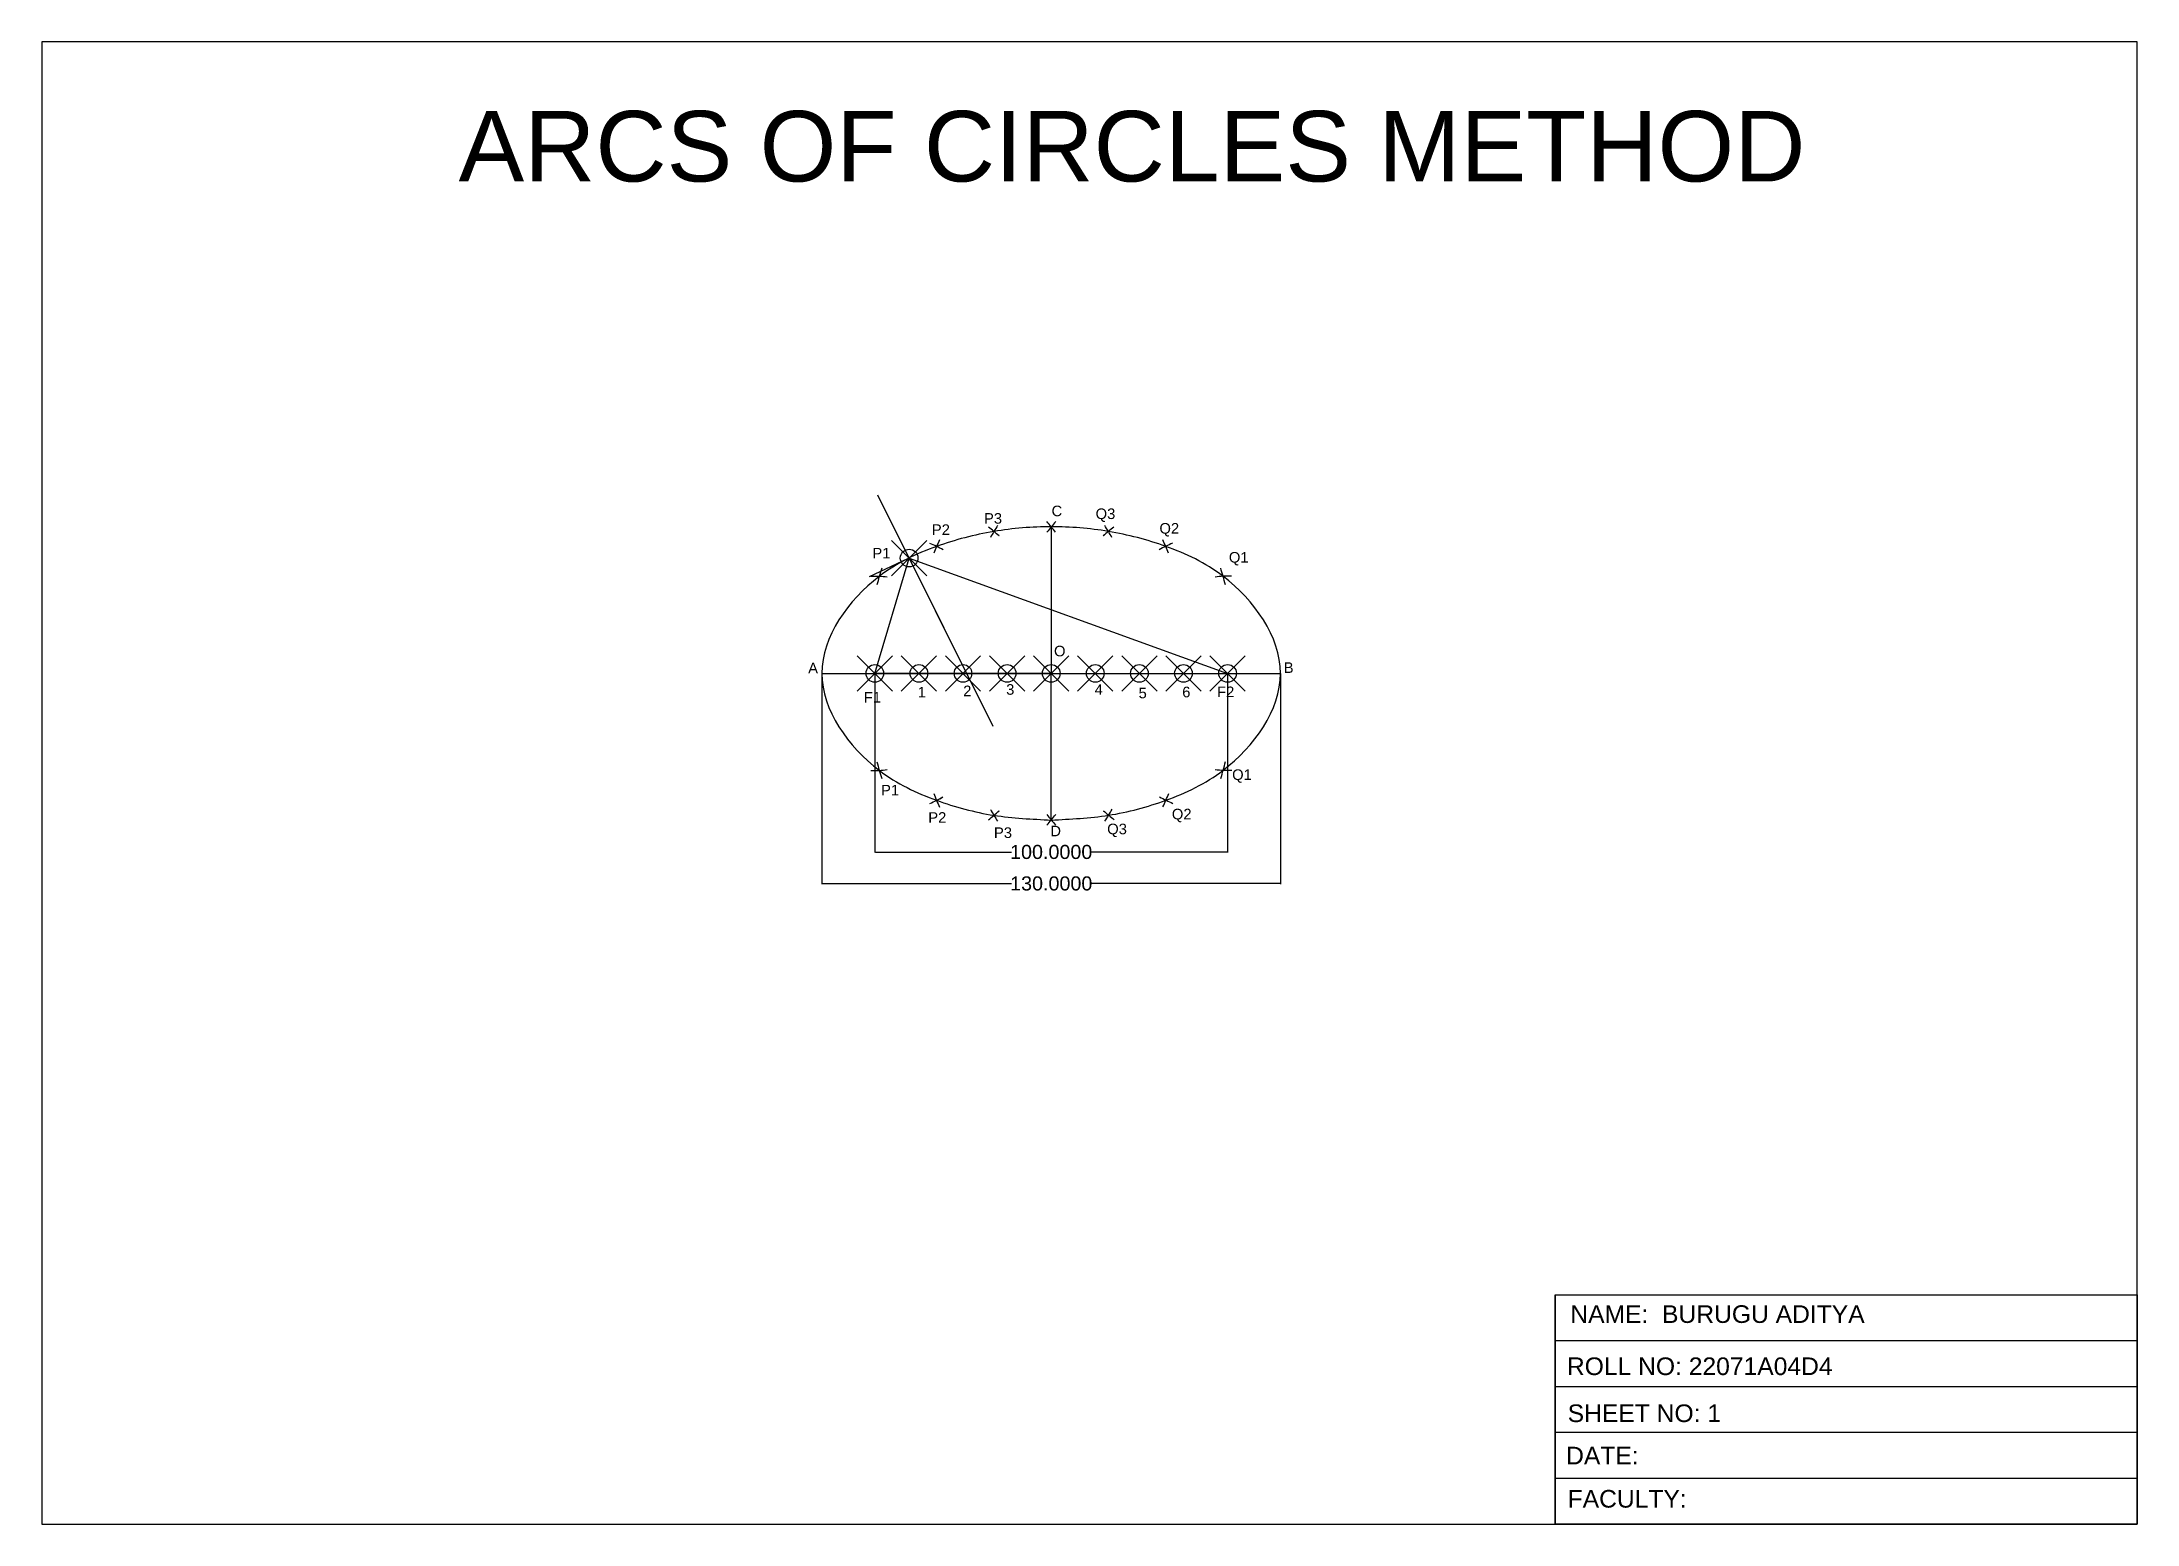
# Model space of a CAD drawing. Header units: millimetres. Extents: x 0 to 594, y 0 to 420.
import ezdxf

# ---------------------------------------------------------------- set-up
doc = ezdxf.new("R2010")
doc.units = ezdxf.units.MM
doc.header["$MEASUREMENT"] = 0
doc.header["$PDMODE"] = 35
doc.header["$PDSIZE"] = 5
doc.linetypes.add('ACAD_ISO03W100', pattern=[30, 12, -18])
doc.styles.get("Standard").update_dxf_attribs({"font": 'arial.ttf'})
doc.dimstyles.get("Standard").update_dxf_attribs({"dimtxt": 4, "dimasz": 0.18, "dimexe": 0.18, "dimexo": 0.0625, "dimgap": 0.09, "dimtad": 0, "dimtih": 1, "dimtoh": 1, "dimdec": 4, "dimzin": 0, "dimdsep": 46, "dimtxsty": 'Standard', "dimcen": 0.09, "dimadec": 0, "dimazin": 0, "dimtfac": 1, "dimtdec": 4, "dimtofl": 0, "dimtmove": 0, "dimatfit": 3, "dimfxl": 1, "dimtolj": 1, "dimtzin": 0, "dimarcsym": 0})

# ---------------------------------------------------------------- blocks, each defined once
blk = doc.blocks.new('*D1')
at = {"color": 0, "lineweight": -2, "transparency": 16777216}
for p, q in [((221.14, 241), (221.15, 181.33)), ((351.14, 241.02), (351.15, 181.34)), ((221.33, 181.51), (274.85, 181.51)), ((350.97, 181.52), (297.46, 181.52))]:
    blk.add_line(p, q, dxfattribs=at)
at = {"color": 0, "lineweight": 100, "transparency": 16777216}
for points in [[(221.33, 181.54), (221.33, 181.48), (221.15, 181.51)], [(350.97, 181.55), (350.97, 181.49), (351.15, 181.52)]]:
    blk.add_solid(points, dxfattribs=at)
at = {"layer": 'Defpoints', "color": 0, "lineweight": 100, "transparency": 16777216}
for p in [(221.14, 241.06), (351.14, 241.08), (351.15, 181.52)]:
    blk.add_point(p, dxfattribs=at)
at = {"color": 0, "transparency": 16777216, "insert": (286.15, 181.51), "char_height": 4, "attachment_point": 5}
blk.add_mtext('\\A1;130.0000', dxfattribs=at)
blk = doc.blocks.new('*D2')
at = {"color": 0, "lineweight": -2, "transparency": 16777216}
for p, q in [((236.14, 241), (236.14, 190.26)), ((336.14, 241), (336.14, 190.26)), ((236.32, 190.44), (274.84, 190.44)), ((335.96, 190.44), (297.45, 190.44))]:
    blk.add_line(p, q, dxfattribs=at)
at = {"color": 0, "lineweight": 100, "transparency": 16777216}
for points in [[(236.32, 190.47), (236.32, 190.41), (236.14, 190.44)], [(335.96, 190.47), (335.96, 190.41), (336.14, 190.44)]]:
    blk.add_solid(points, dxfattribs=at)
at = {"layer": 'Defpoints', "color": 0, "lineweight": 100, "transparency": 16777216}
for p in [(236.14, 241.06), (336.14, 241.06), (336.14, 190.44)]:
    blk.add_point(p, dxfattribs=at)
at = {"color": 0, "transparency": 16777216, "insert": (286.14, 190.44), "char_height": 4, "attachment_point": 5}
blk.add_mtext('\\A1;100.0000', dxfattribs=at)

msp = doc.modelspace()

# ---------------------------------------------------------------- linework, layer by layer
for p, q in [((236.93891, 291.64898), (269.6157, 226.1095)), ((286.15853, 282.61199), (286.14424, 241.06167)), ((236.14424, 241.06167), (245.86287, 273.7503)), ((245.86287, 273.7503), (336.14424, 241.06167)), ((221.14424, 241.06167), (351.14424, 241.06167)), ((286.14424, 241.06167), (236.14424, 241.06167)), ((286.14424, 241.06167), (336.14424, 241.06167)), ((286.15853, 199.51136), (286.14424, 241.06167)), ((429, 65), (429, 0)), ((429, 52), (594, 52)), ((429, 39), (594, 39)), ((429, 26), (594, 26)), ((429, 13), (594, 13))]:
    msp.add_line(p, q)
at = {"linetype": 'ACAD_ISO03W100'}
for p, q in [((236.93891, 291.64898), (269.6157, 226.1095)), ((234.64854, 268.52097), (260.23541, 280.45232))]:
    msp.add_line(p, q, dxfattribs=at)
for points in [[(0, 0), (594, 0), (594, 420), (0, 420)], [(594, 0), (429, 0), (429, 65), (594, 65)]]:
    msp.add_lwpolyline(points, close=True)
for centre, radius, start, end in [((236.14424, 241.06167), 52.5, 47.86469998, 52.16834203), ((336.14424, 241.06167), 77.5, 147.26991953, 150.19959627), ((236.14424, 241.06167), 52.5, 47.86469998, 48.01505782), ((236.14424, 241.06167), 65.02198, 38.01336445, 41.45005116), ((336.14424, 241.06167), 65, 138.53257772, 141.97191994), ((336.14423, 241.09607), 52.5, 127.87130317, 132.17656684), ((336.14423, 241.09607), 52.5, 132.02435729, 132.17656684), ((236.14425, 241.02728), 77.5, 29.83932448, 32.76978773), ((236.14424, 241.06167), 40, 61.10517716, 67.11254335), ((336.14424, 241.06167), 90, 155.12611462, 157.75154302), ((336.14423, 241.09607), 40, 112.92673672, 118.93290199), ((236.14425, 241.02728), 90, 22.28785932, 24.91329888), ((236.14424, 241.06167), 27.5, 82.64905681, 92.42466154), ((336.14424, 241.06167), 102.5, 163.08145226, 165.85585779), ((336.14423, 241.09607), 27.5, 87.61687199, 97.39030736), ((236.14425, 241.02728), 102.5, 14.18326048, 16.95819218), ((336.14424, 241.06167), 102.5, 194.14556994, 196.91686784), ((236.14425, 241.02728), 102.5, 343.12276832, 345.89351009), ((236.14424, 241.06167), 27.5, 267.57033402, 277.35615821), ((336.14423, 241.09607), 27.5, 262.68256769, 272.47038856), ((236.14424, 241.06167), 40, 292.89630157, 298.8846265), ((336.14424, 241.06167), 90, 202.24474428, 204.87854073), ((236.14424, 241.06167), 40, 295.52548921, 298.8846265), ((236.14424, 241.06167), 52.5, 307.81047362, 312.16061053), ((336.14424, 241.06167), 77.5, 209.81379203, 212.71321525), ((236.14424, 241.06167), 52.5, 311.98494218, 312.16061053), ((236.14424, 241.06167), 52.5, 311.98494218, 312.16061053), ((336.14423, 241.09607), 52.5, 227.87919319, 228.05447292), ((336.14423, 241.09607), 52.5, 227.87919319, 232.22889375), ((236.14425, 241.02728), 77.5, 327.32661123, 330.22573362), ((336.14423, 241.09607), 40, 241.15620219, 247.14346102), ((336.14423, 241.09607), 40, 241.15620219, 247.14346102), ((236.14425, 241.02728), 90, 335.16061608, 337.79477017), ((336.14424, 241.06167), 65, 217.96938499, 221.41030714), ((236.14424, 241.06167), 65.02198, 318.60579167, 322.0467372)]:
    msp.add_arc(centre, radius, start, end)
msp.add_spline([(286.15853, 199.51136), (269.89424, 200.8474), (253.64424, 205.09294), (237.39424, 213.5901), (221.14424, 241.06167), (237.39424, 268.53325), (253.64424, 277.03041), (269.89424, 281.27594), (286.15853, 282.61199), (302.36657, 281.28711), (318.61949, 277.05276), (334.87533, 268.56678), (351.14424, 241.06167), (334.91313, 213.62364), (318.66898, 205.1153), (302.4219, 200.85859), (286.15853, 199.51136)], degree=3)
for p in [(245.86287, 273.7503), (236.14424, 241.06167), (236.14424, 241.06167), (248.64424, 241.06167), (261.14424, 241.06167), (273.64424, 241.06167), (298.64424, 241.06167), (311.14424, 241.06167), (323.64424, 241.06167), (336.14424, 241.06167)]:
    msp.add_point(p)
at = {"color": 7, "true_color": 0xffffff}
msp.add_point((286.14424, 241.06167), dxfattribs=at)

# ---------------------------------------------------------------- texts
at = {"linetype": 'ACAD_ISO03W100', "lineweight": 100}
msp.add_text('ARCS OF CIRCLES METHOD', height=20, dxfattribs=at).set_placement((118.11557, 380.44913))
for s, height, p in [('P3', 3, (267.07896, 283.47661)), ('C', 3, (286.24416, 285.59115)), ('Q3', 3, (298.73068, 284.79824)), ('P2', 3, (252.30476, 280.29907)), ('Q2', 3, (316.82317, 280.6616)), ('P1', 3, (235.43948, 273.62039)), ('Q1', 3, (336.51168, 272.45502)), ('A', 3, (217.23644, 241.07848)), ('O', 3, (286.93836, 245.88698)), ('B', 3, (352.07294, 241.18548)), ('2', 3, (261.18673, 234.59337)), ('3', 3, (273.36573, 235.01066)), ('4', 3, (298.46116, 234.98664)), ('F1', 3, (233.00105, 232.78513)), ('1', 3, (248.31179, 234.24563)), ('5', 3, (310.91267, 234.00172)), ('6', 3, (323.29172, 234.28427)), ('F2', 3, (333.15512, 234.3293)), ('Q1', 3, (337.43985, 210.86857)), ('P1', 3, (237.90192, 206.47799)), ('Q2', 3, (320.34732, 199.69118)), ('P2', 3, (251.28313, 198.73086)), ('P3', 3, (269.9083, 194.42775)), ('D', 3, (285.89311, 194.89574)), ('Q3', 3, (302.01533, 195.47376)), ('NAME:  BURUGU ADITYA', 5, (433.32399, 56.99895)), ('ROLL NO: 22071A04D4', 5, (432.34904, 42.22389)), ('SHEET NO: 1', 5, (432.5712, 28.90304)), ('DATE:', 5, (432.12688, 16.91428)), ('FACULTY:', 5, (432.55301, 4.66602))]:
    msp.add_text(s, height=height).set_placement(p)

# ---------------------------------------------------------------- dimensions: what is measured, and where the dimension line sits
dim = msp.add_aligned_dim(p1=(221.14424, 241.06167), p2=(351.14425, 241.07856), distance=-59.55544, dimstyle='Standard')
dim.commit()
dim.dimension.update_dxf_attribs({"geometry": '*D1', "text_midpoint": (286.15198, 181.51468)})
dim = msp.add_linear_dim(base=(336.14424, 190.44113), p1=(236.14424, 241.06167), p2=(336.14424, 241.06167), dimstyle='Standard')
dim.commit()
dim.dimension.update_dxf_attribs({"geometry": '*D2', "text_midpoint": (286.14424, 190.44113)})

doc.saveas('drawing.dxf')
